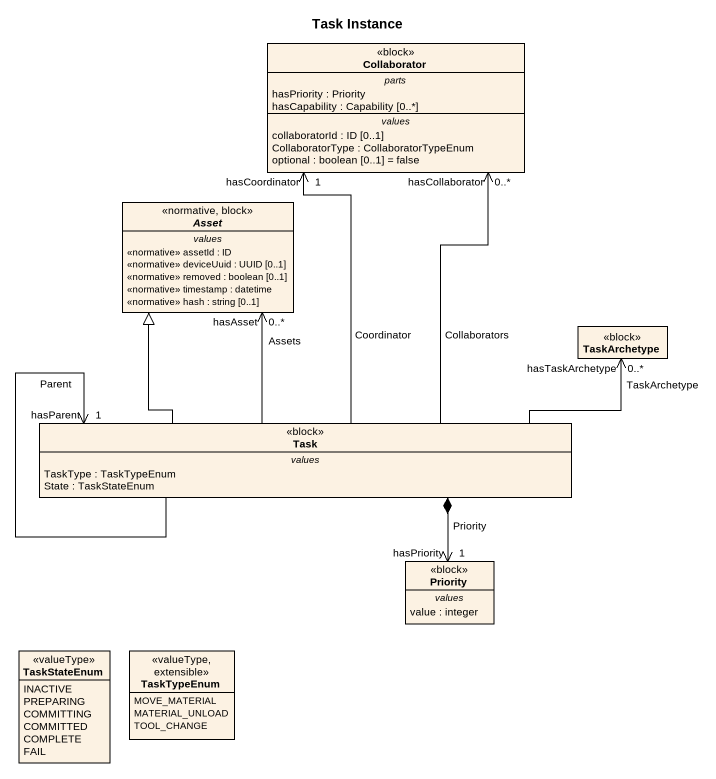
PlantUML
@startuml
title Task Instance
hide circle
hide empty members
class Collaborator <<block>> {
  -- parts --
  hasPriority : Priority
  hasCapability : Capability [0..*]
  -- values --
  collaboratorId : ID [0..1]
  CollaboratorType : CollaboratorTypeEnum
  optional : boolean [0..1] = false
}
abstract class Asset <<normative, block>> {
  -- values --
  <<normative>> assetId : ID
  <<normative>> deviceUuid : UUID [0..1]
  <<normative>> removed : boolean [0..1]
  <<normative>> timestamp : datetime
  <<normative>> hash : string [0..1]
}
class TaskArchetype <<block>>
class Task <<block>> {
  -- values --
  TaskType : TaskTypeEnum
  State : TaskStateEnum
}
class Priority <<block>> {
  -- values --
  value : integer
}
enum TaskStateEnum <<valueType>> {
  INACTIVE
  PREPARING
  COMMITTING
  COMMITTED
  COMPLETE
  FAIL
}
enum TaskTypeEnum <<valueType, extensible>> {
  MOVE_MATERIAL
  MATERIAL_UNLOAD
  TOOL_CHANGE
}
Task -up-> "hasCoordinator\n1" Collaborator : Coordinator
Task -up-> "hasCollaborator\n0..*" Collaborator : Collaborators
Task -up-|> Asset
Task -up-> "hasAsset\n0..*" Asset : Assets
Task -right-> "hasTaskArchetype\n0..*" TaskArchetype : TaskArchetype
Task --> "hasParent\n1" Task : Parent
Task *--> "hasPriority\n1" Priority : Priority
@enduml
